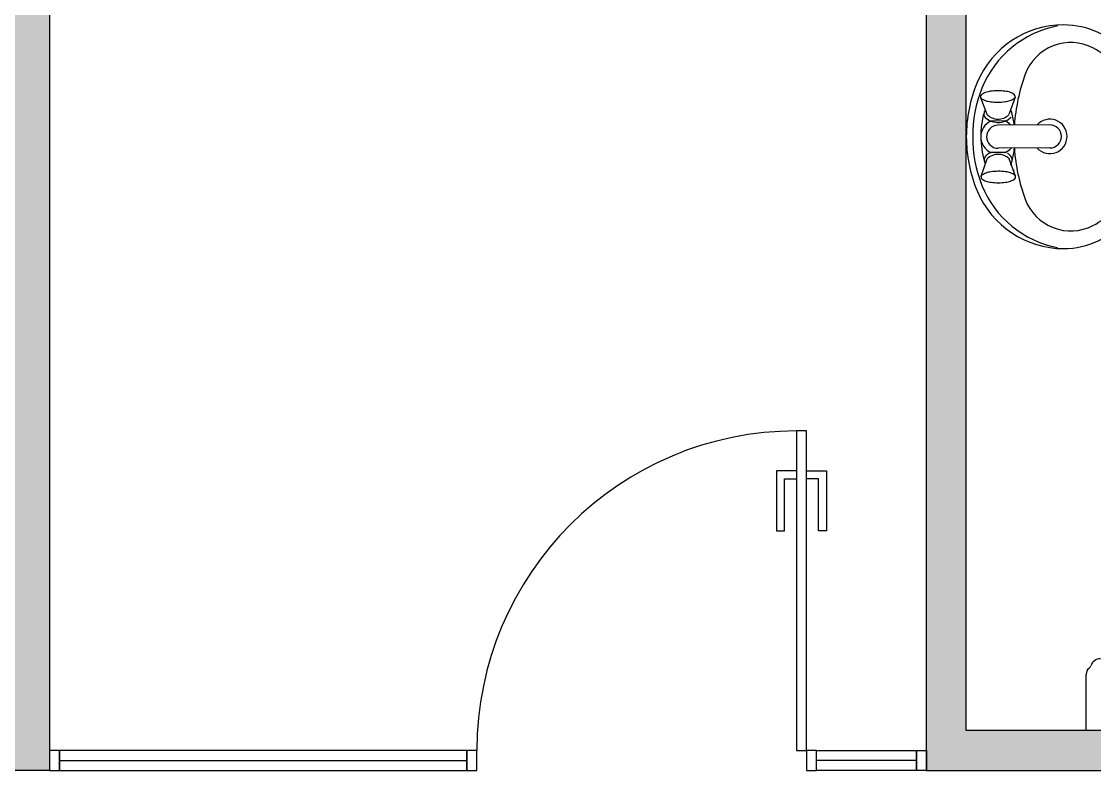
# Model space of a CAD drawing. Header units: millimetres. Extents: x 71819 to 78266, y 23672 to 38445.
# Drawn here: x 74386.1 to 74654.7, y 32524.7 to 32712.2 of the extents above; entities that cross this region are included whole.
import ezdxf

# ---------------------------------------------------------------- set-up
doc = ezdxf.new("R2010")
doc.units = ezdxf.units.MM
doc.layers.add('Plan Archi', color=8, linetype='Continuous')

msp = doc.modelspace()

# ---------------------------------------------------------------- hatches: boundary and pattern name
at = {"layer": 'Plan Archi'}
h = msp.add_hatch(color=256, dxfattribs=at)
h.dxf.hatch_style = 1
h.paths.add_polyline_path([(74732.63, 32608.57), (74732.63, 32630.36), (74722.63, 32630.36), (74722.63, 32534.65), (74622.63, 32534.65), (74622.63, 32734.65), (74754.42, 32734.65), (74754.42, 32744.65), (74622.63, 32744.65), (74622.63, 32844.65), (74612.63, 32844.65), (74612.63, 32524.66), (74732.63, 32524.65)])
h = msp.add_hatch(color=256, dxfattribs=at)
h.dxf.hatch_style = 1
h.paths.add_polyline_path([(74383.18, 32554.66), (74383.18, 32794.65), (74323.18, 32794.65), (74323.18, 32804.65), (74393.18, 32804.65), (74393.18, 32524.66), (74288.18, 32524.66), (74288.18, 32554.66)])

# ---------------------------------------------------------------- linework, layer by layer
for p, q in [((74612.63, 32844.65), (74612.63, 32524.66)), ((74393.18, 32804.65), (74393.18, 32524.66)), ((74622.63, 32534.65), (74622.63, 32734.65)), ((74582.64, 32609.66), (74580.14, 32609.66)), ((74580.14, 32609.66), (74580.14, 32529.66)), ((74582.64, 32529.66), (74582.64, 32609.66)), ((74580.14, 32599.66), (74575.14, 32599.66)), ((74575.14, 32599.66), (74575.14, 32584.66)), ((74582.64, 32599.66), (74587.64, 32599.66)), ((74587.64, 32599.66), (74587.64, 32584.66)), ((74577.14, 32584.66), (74577.14, 32597.66)), ((74577.14, 32597.66), (74580.14, 32597.66)), ((74585.64, 32597.66), (74582.64, 32597.66)), ((74585.64, 32584.66), (74585.64, 32597.66)), ((74575.14, 32584.66), (74577.14, 32584.66)), ((74587.64, 32584.66), (74585.64, 32584.66)), ((74652.63, 32534.65), (74652.63, 32548.75)), ((74722.63, 32534.65), (74622.63, 32534.65)), ((74692.63, 32534.65), (74652.63, 32534.65)), ((74395.68, 32529.66), (74393.18, 32529.66)), ((74393.18, 32529.66), (74393.18, 32524.66)), ((74395.68, 32524.66), (74395.68, 32529.66)), ((74497.64, 32529.66), (74395.68, 32529.66)), ((74395.68, 32529.66), (74395.68, 32524.66)), ((74497.64, 32524.66), (74497.64, 32529.66)), ((74497.64, 32529.66), (74497.64, 32524.66)), ((74500.14, 32529.66), (74497.64, 32529.66)), ((74500.14, 32524.66), (74500.14, 32529.66)), ((74580.14, 32529.66), (74582.64, 32529.66)), ((74582.64, 32529.66), (74582.64, 32524.66)), ((74585.14, 32529.66), (74582.64, 32529.66)), ((74585.14, 32524.66), (74585.14, 32529.66)), ((74585.14, 32529.66), (74610.14, 32529.66)), ((74585.14, 32524.66), (74585.14, 32529.66)), ((74610.14, 32524.66), (74610.14, 32529.66)), ((74610.14, 32529.66), (74612.64, 32529.66)), ((74610.14, 32529.66), (74610.14, 32524.66)), ((74612.64, 32529.66), (74612.64, 32524.66)), ((74395.68, 32527.16), (74497.64, 32527.16)), ((74610.14, 32527.16), (74585.14, 32527.16)), ((74393.18, 32524.66), (74288.18, 32524.66)), ((74393.18, 32524.66), (74395.68, 32524.66)), ((74395.68, 32524.66), (74497.64, 32524.66)), ((74497.64, 32524.66), (74500.14, 32524.66)), ((74582.64, 32524.66), (74585.14, 32524.66)), ((74610.14, 32524.66), (74585.14, 32524.66)), ((74612.64, 32524.66), (74610.14, 32524.66)), ((74612.63, 32524.66), (74732.63, 32524.65))]:
    msp.add_line(p, q, dxfattribs=at)
at = {"layer": 'Plan Archi', "linetype": 'Continuous'}
for p, q in [((74626.22, 32693.13), (74627.74, 32688.96)), ((74634.84, 32693.18), (74633.31, 32688.83)), ((74632.33, 32687.25), (74628.8, 32687.23)), ((74643.53, 32686.26), (74630.57, 32686.18)), ((74643.57, 32680.49), (74630.61, 32680.42)), ((74626.34, 32673.41), (74627.87, 32677.76)), ((74632.38, 32679.36), (74628.85, 32679.34)), ((74634.96, 32673.46), (74633.38, 32677.79))]:
    msp.add_line(p, q, dxfattribs=at)
at = {"layer": 'Plan Archi'}
for centre, radius, start, end in [((74647.04, 32687.8), 23.5, 90, 157.2856), ((74650.4, 32685.72), 25.8, 100.9967, 157.8207), ((74647.04, 32691.3), 20, 39.0829, 90), ((74648.79, 32694.73), 12.15, 62.931, 159.6415), ((74647.04, 32691.3), 16, 39.0829, 62.931), ((74679.59, 32683.3), 45, 159.6415, 176.2991), ((74657.79, 32683.3), 35.15, 157.2856, 180), ((74657.79, 32683.3), 33.55, 158.7467, 180), ((74630.59, 32691.56), 4.68, 222.3443, 314.7897), ((74630.59, 32691.56), 3.85, 222.3443, 314.7897), ((74657.79, 32683.3), 35.15, 180, 202.7144), ((74657.79, 32683.3), 33.55, 180, 201.2533), ((74679.59, 32683.3), 45, 183.6403, 200.3585), ((74630.64, 32674.93), 3.96, 46.3453, 134.3472), ((74647.04, 32678.8), 23.5, 202.7144, 270), ((74650.4, 32680.87), 25.8, 202.1793, 259.0033), ((74648.79, 32671.87), 12.15, 200.3585, 297.069), ((74647.04, 32675.3), 16, 297.069, 320.9171), ((74647.04, 32675.3), 20, 270, 320.9171), ((74580.14, 32529.66), 80, 90, 180), ((74652.87, 32551.13), 1, 304.9372, 343.7848), ((74656.23, 32550.15), 2.5, 90, 163.7848), ((74654.53, 32548.75), 1.9, 124.9372, 180)]:
    msp.add_arc(centre, radius, start, end, dxfattribs=at)
at = {"layer": 'Plan Archi', "linetype": 'Continuous'}
for centre, radius, start, end in [((74626.77, 32693.35), 0.568, 128.9681, 180.3708), ((74626.65, 32693.29), 0.456, 172.1083, 231.4385), ((74628.55, 32695.68), 3.51, 231.5445, 251.9988), ((74628.54, 32691.18), 3.37, 108.8405, 129.1855), ((74629.75, 32687.63), 7.13, 98.2489, 108.7776), ((74630.54, 32682.15), 12.65, 90.2697, 98.2311), ((74630.66, 32682.19), 12.62, 82.4506, 90.4337), ((74631.39, 32687.66), 7.11, 71.9076, 82.4753), ((74632.54, 32691.21), 3.37, 51.5071, 71.852), ((74632.46, 32695.73), 3.54, 288.8003, 309.0415), ((74634.29, 32693.4), 0.568, 0.3217, 51.7245), ((74634.41, 32693.33), 0.456, 309.254, 8.5843), ((74629.68, 32699.12), 7.13, 251.9149, 262.4436), ((74630.45, 32705.12), 13.18, 262.5412, 270.1843), ((74630.47, 32705.09), 13.14, 270.4972, 278.1624), ((74631.32, 32699.11), 7.11, 278.2173, 288.7849), ((74650.65, 32683.02), 24.4, 165.0313, 179.3653), ((74628.5, 32689.04), 1.44, 140.7209, 178.6492), ((74628.34, 32688.98), 1.29, 175.9724, 220.0829), ((74629.43, 32689.87), 2.69, 219.6891, 244.0306), ((74620.38, 32711.46), 22.62, 288.0216, 288.0342), ((74632.63, 32689.07), 1.43, 1.828, 40.0467), ((74610.29, 32682.72), 24.64, 8.1133, 15.632), ((74643.55, 32683.37), 4.32, 0.3588, 138.5138), ((74630.59, 32683.3), 4.32, 114.3978, 180.3593), ((74630.59, 32683.29), 2.88, 90.3931, 180.3237), ((74620.38, 32711.46), 25.66, 288.1396, 289.1605), ((74630.62, 32683.33), 4.28, 41.9559, 66.3867), ((74643.55, 32683.37), 2.88, 0.3688, 90.2994), ((74650.65, 32683.82), 24.4, 181.3272, 195.6613), ((74630.59, 32683.29), 4.32, 180.3333, 246.2947), ((74630.59, 32683.3), 2.88, 180.3688, 270.2994), ((74643.55, 32683.38), 4.32, 222.1787, 0.3338), ((74643.55, 32683.38), 2.88, 270.3931, 0.3237), ((74630.62, 32683.27), 4.28, 294.3058, 318.7367), ((74620.38, 32711.46), 34.27, 290.49, 291.2149), ((74610.6, 32683.59), 24.32, 345.0242, 352.5501), ((74628.41, 32677.58), 1.29, 140.6096, 184.7201), ((74628.56, 32677.53), 1.44, 182.0433, 219.9716), ((74629.51, 32676.71), 2.69, 116.6619, 141.0034), ((74620.38, 32711.46), 33.22, 283.7509, 284.7696), ((74631.74, 32676.7), 2.71, 39.8134, 63.9831), ((74632.31, 32677.34), 1.78, 320.6458, 358.8645), ((74632.84, 32677.61), 1.28, 355.7629, 40.1547), ((74628.7, 32670.89), 3.51, 108.6937, 129.148), ((74629.87, 32667.47), 7.13, 98.2489, 108.7776), ((74630.72, 32661.47), 13.18, 90.5083, 98.1513), ((74630.73, 32661.51), 13.14, 82.5302, 90.1953), ((74631.51, 32667.5), 7.11, 71.9076, 82.4753), ((74632.61, 32670.88), 3.54, 51.6511, 71.8923), ((74617.83, 32718.5), 46.64, 291.0624, 291.0704), ((74626.77, 32673.26), 0.456, 129.254, 188.5843), ((74626.89, 32673.19), 0.568, 180.3217, 231.7245), ((74628.64, 32675.39), 3.37, 231.5071, 251.852), ((74629.8, 32678.96), 7.13, 251.9149, 262.4436), ((74630.52, 32684.44), 12.65, 262.4615, 270.4229), ((74630.65, 32684.4), 12.62, 270.2588, 278.2419), ((74631.44, 32678.95), 7.11, 278.2173, 288.7849), ((74632.64, 32675.41), 3.37, 288.8405, 309.1855), ((74634.41, 32673.24), 0.568, 308.9681, 0.3708), ((74634.53, 32673.3), 0.456, 352.1083, 51.4385)]:
    msp.add_arc(centre, radius, start, end, dxfattribs=at)

doc.saveas('drawing.dxf')
